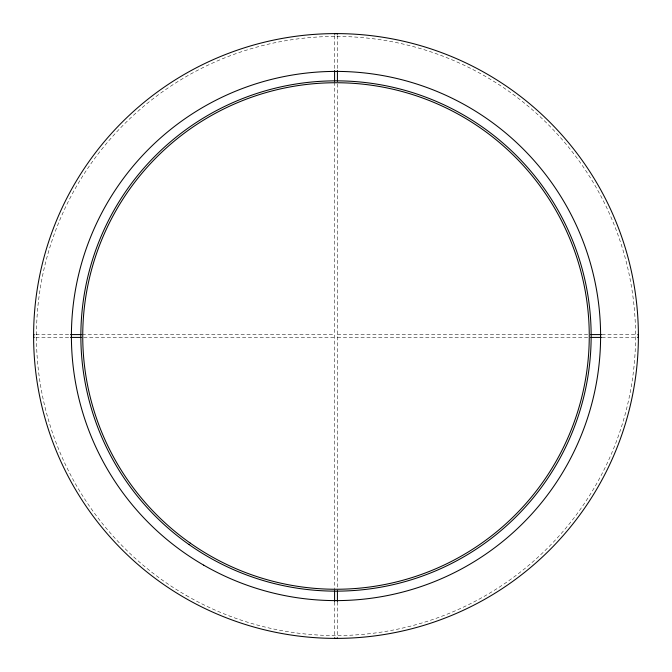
<?xml version="1.0" encoding="UTF-8"?>
<svg xmlns="http://www.w3.org/2000/svg" width="672" height="672" viewBox="0 0 672 672"><rect width="100%" height="100%" fill="white"/><g stroke="black" fill="none" stroke-linecap="round" stroke-linejoin="round"><path stroke-width="0.5" stroke-dasharray="3.36 2.52" d="M35.902 334.58L70.031 334.58M82.236 334.58L334.58 334.58M337.42 334.58L588.328 334.58M601.969 334.58L636.107 334.58M35.902 337.42L70.031 337.42M83.681 337.42L334.58 337.42M337.42 337.42L588.328 337.42M601.969 337.42L638.4 337.42M337.42 35.692L337.42 69.586M337.42 83.891L337.42 589.764M337.42 601.969L337.42 636.3M334.58 35.7L334.58 70.031M334.58 82.228L334.58 589.764M334.58 601.969L334.58 636.3M186.22 595.434A299.561 299.561 0 0 0 635.561 336A299.561 299.561 0 0 0 186.22 76.574A299.561 299.561 0 0 0 186.22 595.434"/><path stroke-width="1.01" d="M33.6 335.21L33.6 336A302.4 302.4 0 0 0 486.738 598.147A302.4 302.4 0 0 0 488.107 74.642A302.4 302.4 0 0 0 33.6 334.421L33.6 335.605M34.18 334.58L33.6 334.58L33.6 337.42L34.18 337.42M70.543 334.58L81.245 334.58M590.755 334.58L601.465 334.58M637.82 334.58L638.4 334.58L638.4 337.42L637.82 337.42M70.543 337.42L81.245 337.42M590.755 337.42L601.465 337.42M337.42 34.18L337.42 33.6L334.58 33.6L334.58 34.18M337.42 70.535L337.42 81.245M337.42 590.755L337.42 601.465M337.42 637.82L337.42 638.4L334.58 638.4L334.58 637.82M334.58 70.535L334.58 81.245M334.58 590.755L334.58 601.465M190.176 543.06A253.26 253.26 0 0 0 588.235 358.756A253.26 253.26 0 0 0 229.589 106.176A253.26 253.26 0 0 0 190.176 543.06M189.092 544.606A255.15 255.15 0 0 0 590.117 358.924A255.15 255.15 0 0 0 228.799 104.462A255.15 255.15 0 0 0 189.092 544.606M203.7 565.152A264.6 264.6 0 0 0 600.6 336A264.6 264.6 0 0 0 203.7 106.856A264.6 264.6 0 0 0 203.7 565.152"/></g></svg>
